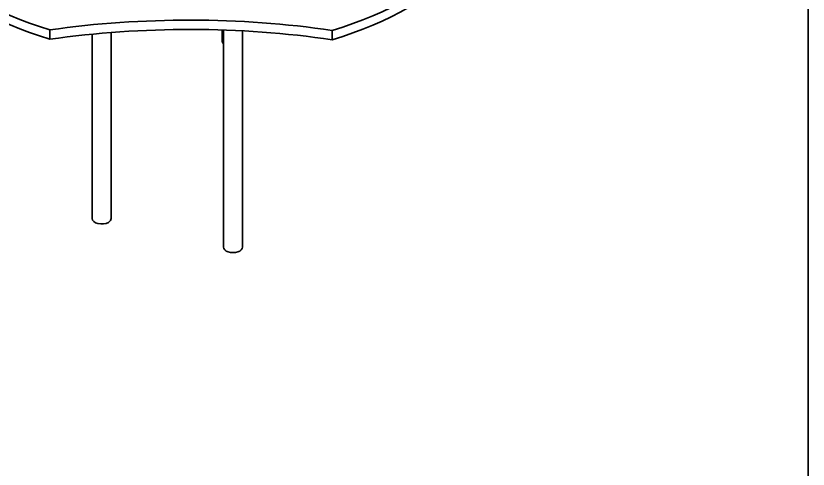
# Model space of a CAD drawing. Extents: x -1556 to 2480, y -1748 to 2591.
# Drawn here: x 1392.2 to 1599.6, y 1978.6 to 2097.3 of the extents above; entities that cross this region are included whole.
import ezdxf

# ---------------------------------------------------------------- set-up
doc = ezdxf.new("R2010")
doc.units = 0

msp = doc.modelspace()

# ---------------------------------------------------------------- linework, layer by layer
at = {"color": 7, "lineweight": 35}
for p, q in [((1599.623901, 1597.619385), (1599.623901, 2313.430176)), ((1417.167725, 2092.913086), (1417.167725, 2044.226929)), ((1446.571411, 2093.552734), (1446.571411, 2036.736938)), ((1451.571411, 2093.335449), (1451.571411, 2036.736938)), ((1412.167725, 2092.475098), (1412.167725, 2044.226807))]:
    msp.add_line(p, q, dxfattribs=at)
at = {"color": 7, "lineweight": 35, "ltscale": 0.061243}
msp.add_line((1401.081055, 2091.147949), (1401.081055, 2093.597656), dxfattribs=at)
at = {"color": 7, "lineweight": 35, "ltscale": 0.070544}
msp.add_line((1446.185425, 2093.56543), (1446.185425, 2090.743652), dxfattribs=at)
at = {"color": 7, "lineweight": 35, "ltscale": 0.061237}
msp.add_line((1475.043945, 2091.013428), (1475.043945, 2093.462891), dxfattribs=at)
at = {"color": 7, "lineweight": 35}
for centre, major_axis, ratio, start_param, end_param in [((1434.685791, 2132.577637), (76.530396, -2.372925), 0.576551, 3.6496927252, 4.2757415218), ((1441.870239, 2132.595703), (76.551758, 2.365234), 0.576652, 5.1427038262, 5.7814156288), ((1434.685791, 2130.128418), (76.530396, -2.372925), 0.576551, 3.6496927252, 4.2757415218), ((1441.870239, 2130.14624), (76.551758, 2.365234), 0.576652, 5.1427038262, 5.7814156288), ((1437.570679, 2014.173828), (147.359863, 0.021118), 0.556329, 1.3135956863, 1.8209423905), ((1437.570679, 2011.724243), (147.359863, 0.021118), 0.556329, 1.3135956863, 1.8209423905), ((1448.685425, 2090.743652), (-2.5, 0), 0.57735, 0, 0.5631109146), ((1414.667725, 2044.226807), (-2.5, 0), 0.57735, 0.0000222924, 2.3562167826), ((1414.667725, 2044.226807), (-2.5, 0), 0.57735, 2.3562167826, 3.141614946), ((1449.071411, 2036.736938), (-2.5, 0), 0.57735, 0, 3.1415926536)]:
    msp.add_ellipse(centre, major_axis=major_axis, ratio=ratio, start_param=start_param, end_param=end_param, dxfattribs=at)

doc.saveas('drawing.dxf')
